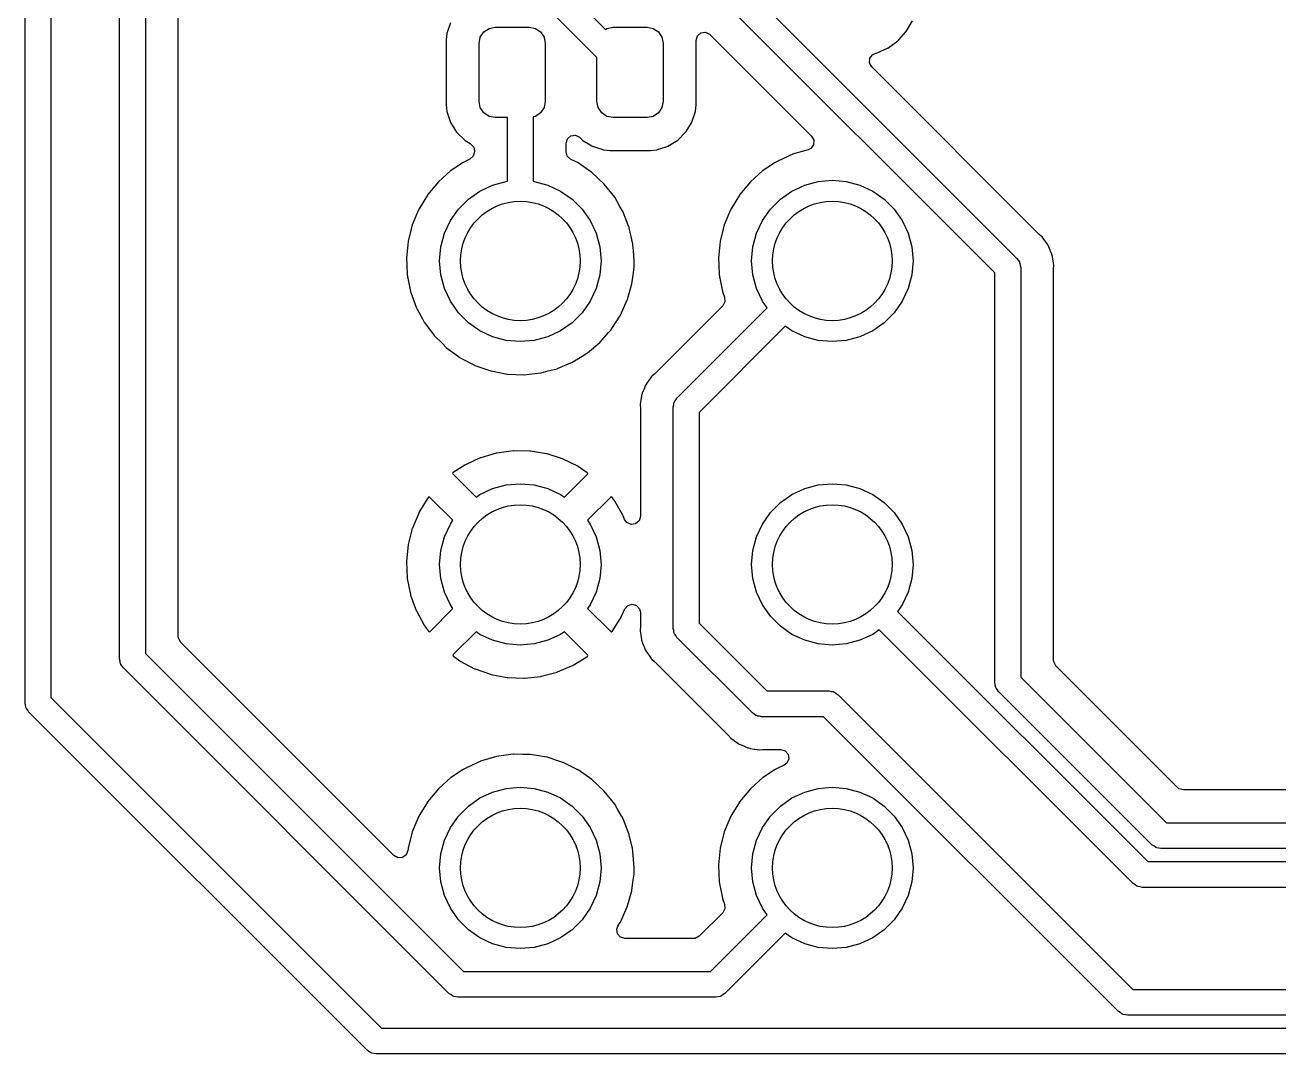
# Model space of a CAD drawing. Extents: x 83 to 135, y -230 to -45.
# Drawn here: x 83.26 to 102.67, y -229.83 to -213.9 of the extents above; entities that cross this region are included whole.
import ezdxf

# ---------------------------------------------------------------- set-up
doc = ezdxf.new("R2010")
doc.units = 0
doc.layers.add('BLACK', color=7, linetype='CONTINUOUS')

msp = doc.modelspace()

# ---------------------------------------------------------------- linework, layer by layer
at = {"layer": 'BLACK', "linetype": 'CONTINUOUS'}
for p, q in [((84.7275, -223.713), (84.7275, -187.88)), ((85.1275, -187.964), (85.1275, -223.63)), ((85.636, -223.367), (85.636, -189.464)), ((83.2644, -224.396), (83.2644, -191.439)), ((83.6644, -191.441), (83.6644, -224.313)), ((88.4142, -207.308), (98.6175, -217.511)), ((98.2758, -217.735), (88.0725, -207.532)), ((87.6522, -209.369), (92.2479, -213.965)), ((92.1175, -214.4), (87.3105, -209.593)), ((89.8481, -213.864), (89.8095, -213.981)), ((96.9034, -213.999), (96.9989, -213.833)), ((89.7947, -214.025), (89.784, -214.13)), ((89.8095, -213.981), (89.7947, -214.025)), ((90.3115, -214.084), (90.3657, -214.003)), ((90.3657, -214.003), (90.4468, -213.949)), ((90.4468, -213.949), (90.5425, -213.93)), ((90.5425, -213.93), (91.0675, -213.93)), ((91.0675, -213.93), (91.1632, -213.949)), ((91.1632, -213.949), (91.2443, -214.003)), ((91.2443, -214.003), (91.2985, -214.084)), ((92.2479, -213.965), (92.2718, -213.949)), ((92.2718, -213.949), (92.3675, -213.93)), ((92.3675, -213.93), (92.8925, -213.93)), ((92.8925, -213.93), (92.9882, -213.949)), ((92.9882, -213.949), (93.0693, -214.003)), ((93.0693, -214.003), (93.1235, -214.084)), ((93.651, -214.134), (93.671, -214.066)), ((93.671, -214.066), (93.7247, -214.019)), ((93.7247, -214.019), (93.7949, -214.009)), ((93.7949, -214.009), (93.8595, -214.039)), ((93.8595, -214.039), (93.8661, -214.045)), ((93.8661, -214.045), (95.4387, -215.618)), ((96.7884, -214.126), (96.899, -214.003)), ((96.899, -214.003), (96.9034, -213.999)), ((96.899, -214.003), (96.899, -214.003)), ((89.784, -214.13), (89.784, -215.13)), ((90.2925, -214.18), (90.3115, -214.084)), ((90.2925, -215.08), (90.2925, -214.18)), ((91.2985, -214.084), (91.3175, -214.18)), ((91.3175, -214.18), (91.3175, -215.08)), ((93.1235, -214.084), (93.1425, -214.18)), ((93.1425, -214.18), (93.1425, -215.08)), ((93.651, -215.13), (93.651, -214.134)), ((96.4527, -214.328), (96.6151, -214.255)), ((96.6151, -214.255), (96.6212, -214.253)), ((96.6151, -214.255), (96.6151, -214.255)), ((96.6212, -214.253), (96.7757, -214.14)), ((96.7757, -214.14), (96.7884, -214.126)), ((92.1175, -215.08), (92.1175, -214.4)), ((96.3367, -214.483), (96.3417, -214.412)), ((96.3417, -214.412), (96.3843, -214.356)), ((96.3843, -214.356), (96.4336, -214.333)), ((96.4336, -214.333), (96.4467, -214.33)), ((96.4467, -214.33), (96.4527, -214.328)), ((96.3707, -214.546), (96.3367, -214.483)), ((98.9594, -217.134), (96.3707, -214.546)), ((89.784, -215.13), (89.795, -215.236)), ((89.795, -215.236), (89.8509, -215.404)), ((90.3115, -215.176), (90.2925, -215.08)), ((90.3657, -215.257), (90.3115, -215.176)), ((91.2985, -215.176), (91.2443, -215.257)), ((91.3175, -215.08), (91.2985, -215.176)), ((92.1365, -215.176), (92.1175, -215.08)), ((92.1907, -215.257), (92.1365, -215.176)), ((93.1235, -215.176), (93.0693, -215.257)), ((93.1425, -215.08), (93.1235, -215.176)), ((93.5846, -215.403), (93.6403, -215.235)), ((93.6403, -215.235), (93.651, -215.13)), ((89.8509, -215.404), (89.944, -215.554)), ((90.4468, -215.311), (90.3657, -215.257)), ((90.5425, -215.33), (90.4468, -215.311)), ((90.73, -215.33), (90.5425, -215.33)), ((90.73, -216.317), (90.73, -215.33)), ((91.1632, -215.311), (91.13, -215.318)), ((91.13, -215.318), (91.13, -216.317)), ((91.2443, -215.257), (91.1632, -215.311)), ((92.2718, -215.311), (92.1907, -215.257)), ((92.3675, -215.33), (92.2718, -215.311)), ((92.8925, -215.33), (92.3675, -215.33)), ((92.9882, -215.311), (92.8925, -215.33)), ((93.0693, -215.257), (92.9882, -215.311)), ((93.4956, -215.547), (93.5808, -215.409)), ((93.5808, -215.409), (93.5846, -215.403)), ((93.5808, -215.409), (93.5808, -215.409)), ((89.944, -215.554), (90.0692, -215.679)), ((91.6585, -215.66), (91.7122, -215.613)), ((91.7122, -215.613), (91.7824, -215.603)), ((91.7824, -215.603), (91.847, -215.633)), ((91.847, -215.633), (91.8535, -215.639)), ((93.3668, -215.678), (93.4918, -215.553)), ((93.4918, -215.553), (93.4956, -215.547)), ((95.4387, -215.618), (95.4728, -215.68)), ((90.0692, -215.679), (90.0754, -215.683)), ((90.0754, -215.683), (90.0754, -215.683)), ((90.0754, -215.683), (90.1026, -215.7)), ((90.1026, -215.7), (90.1551, -215.732)), ((90.1551, -215.732), (90.1616, -215.736)), ((90.1616, -215.736), (90.2091, -215.789)), ((90.2091, -215.789), (90.2215, -215.844)), ((91.6385, -215.728), (91.6585, -215.66)), ((91.6385, -215.86), (91.6385, -215.728)), ((91.8535, -215.639), (91.8942, -215.679)), ((91.8942, -215.679), (91.9004, -215.683)), ((91.9004, -215.683), (91.9004, -215.683)), ((91.9004, -215.683), (92.0376, -215.768)), ((92.0376, -215.768), (92.0448, -215.772)), ((92.0448, -215.772), (92.092, -215.788)), ((92.092, -215.788), (92.2061, -215.826)), ((92.2061, -215.826), (92.2061, -215.826)), ((92.2061, -215.826), (92.2126, -215.828)), ((92.2126, -215.828), (92.2195, -215.828)), ((92.2195, -215.828), (92.2195, -215.828)), ((92.2195, -215.828), (92.2625, -215.833)), ((92.9461, -215.838), (93.0418, -215.828)), ((93.0418, -215.828), (93.0418, -215.828)), ((93.0418, -215.828), (93.0487, -215.828)), ((93.0487, -215.828), (93.0552, -215.825)), ((93.0552, -215.825), (93.1873, -215.781)), ((93.0552, -215.825), (93.0552, -215.825)), ((93.1873, -215.781), (93.2164, -215.772)), ((93.2164, -215.772), (93.3668, -215.678)), ((95.3849, -215.828), (95.1424, -215.898)), ((95.4252, -215.807), (95.3849, -215.828)), ((95.4677, -215.751), (95.4252, -215.807)), ((95.4728, -215.68), (95.4677, -215.751)), ((90.0751, -216.008), (90.0361, -216.033)), ((90.1483, -215.974), (90.0751, -216.008)), ((90.2015, -215.928), (90.1483, -215.974)), ((90.2215, -215.86), (90.2015, -215.928)), ((90.2215, -215.844), (90.2215, -215.86)), ((91.6565, -215.925), (91.6385, -215.86)), ((91.7088, -215.973), (91.6565, -215.925)), ((91.825, -216.031), (91.7088, -215.973)), ((92.2625, -215.833), (92.3171, -215.838)), ((92.3171, -215.838), (92.9429, -215.838)), ((92.9429, -215.838), (92.9461, -215.838)), ((92.9461, -215.838), (92.9461, -215.838)), ((94.9051, -216.008), (94.8661, -216.033)), ((95.1017, -215.917), (94.9051, -216.008)), ((95.1382, -215.9), (95.1017, -215.917)), ((95.1424, -215.898), (95.1382, -215.9)), ((95.1382, -215.9), (95.1382, -215.9)), ((89.8565, -216.151), (89.6615, -216.325)), ((89.8604, -216.148), (89.8565, -216.151)), ((90.0361, -216.033), (89.8604, -216.148)), ((89.8604, -216.148), (89.8604, -216.148)), ((92.0398, -216.18), (91.825, -216.031)), ((92.2301, -216.359), (92.0398, -216.18)), ((94.6865, -216.151), (94.4915, -216.325)), ((94.6904, -216.148), (94.6865, -216.151)), ((94.8661, -216.033), (94.6904, -216.148)), ((94.6904, -216.148), (94.6904, -216.148)), ((89.6615, -216.325), (89.4944, -216.526)), ((90.305, -216.467), (90.5025, -216.375)), ((90.5025, -216.375), (90.7129, -216.319)), ((90.7129, -216.319), (90.73, -216.317)), ((91.13, -216.317), (91.1471, -216.319)), ((91.1471, -216.319), (91.3575, -216.375)), ((91.3575, -216.375), (91.555, -216.467)), ((92.392, -216.564), (92.2301, -216.359)), ((94.4915, -216.325), (94.3244, -216.526)), ((95.135, -216.467), (95.3325, -216.375)), ((95.3325, -216.375), (95.5429, -216.319)), ((95.5429, -216.319), (95.76, -216.3)), ((95.76, -216.3), (95.9771, -216.319)), ((95.9771, -216.319), (96.1875, -216.375)), ((96.1875, -216.375), (96.385, -216.467)), ((89.4919, -216.53), (89.3634, -216.742)), ((89.4944, -216.526), (89.4919, -216.53)), ((89.9724, -216.747), (90.1265, -216.592)), ((90.1265, -216.592), (90.305, -216.467)), ((91.555, -216.467), (91.7335, -216.592)), ((91.7335, -216.592), (91.8876, -216.747)), ((92.4736, -216.707), (92.392, -216.564)), ((94.3219, -216.53), (94.1934, -216.742)), ((94.3244, -216.526), (94.3219, -216.53)), ((94.8024, -216.747), (94.9565, -216.592)), ((94.9565, -216.592), (95.135, -216.467)), ((96.385, -216.467), (96.5635, -216.592)), ((96.5635, -216.592), (96.7176, -216.747)), ((89.3588, -216.749), (89.2577, -216.99)), ((89.3634, -216.742), (89.3588, -216.749)), ((89.8475, -216.925), (89.9724, -216.747)), ((91.8876, -216.747), (92.0125, -216.925)), ((92.5091, -216.769), (92.4736, -216.707)), ((92.5216, -216.791), (92.5091, -216.769)), ((92.5233, -216.795), (92.5216, -216.791)), ((92.601, -216.995), (92.5233, -216.795)), ((92.5233, -216.795), (92.5233, -216.795)), ((94.1888, -216.749), (94.0877, -216.99)), ((94.1934, -216.742), (94.1888, -216.749)), ((94.6775, -216.925), (94.8024, -216.747)), ((96.7176, -216.747), (96.8425, -216.925)), ((89.2577, -216.99), (89.1934, -217.244)), ((89.7554, -217.122), (89.8475, -216.925)), ((92.0125, -216.925), (92.1046, -217.122)), ((94.0877, -216.99), (94.0234, -217.244)), ((94.5854, -217.122), (94.6775, -216.925)), ((96.8425, -216.925), (96.9346, -217.122)), ((89.699, -217.333), (89.7554, -217.122)), ((92.1046, -217.122), (92.161, -217.333)), ((92.6164, -217.034), (92.601, -216.995)), ((92.6174, -217.039), (92.6164, -217.034)), ((92.6727, -217.283), (92.6174, -217.039)), ((94.529, -217.333), (94.5854, -217.122)), ((96.9346, -217.122), (96.991, -217.333)), ((98.9646, -217.139), (98.9594, -217.134)), ((99.0112, -217.181), (98.9646, -217.139)), ((99.0155, -217.187), (99.0112, -217.181)), ((99.0473, -217.233), (99.0155, -217.187)), ((99.0155, -217.187), (99.0155, -217.187)), ((89.1822, -217.354), (89.1672, -217.504)), ((89.1929, -217.248), (89.1822, -217.354)), ((89.1934, -217.244), (89.1929, -217.248)), ((89.1929, -217.248), (89.1929, -217.248)), ((89.68, -217.55), (89.699, -217.333)), ((92.161, -217.333), (92.18, -217.55)), ((92.6741, -217.289), (92.6727, -217.283)), ((92.6744, -217.294), (92.6741, -217.289)), ((92.6814, -217.388), (92.6744, -217.294)), ((92.6744, -217.294), (92.6744, -217.294)), ((94.0122, -217.354), (93.9972, -217.504)), ((94.0229, -217.248), (94.0122, -217.354)), ((94.0234, -217.244), (94.0229, -217.248)), ((94.0229, -217.248), (94.0229, -217.248)), ((94.51, -217.55), (94.529, -217.333)), ((96.991, -217.333), (97.01, -217.55)), ((99.0512, -217.239), (99.0473, -217.233)), ((99.0588, -217.248), (99.0512, -217.239)), ((99.0855, -217.283), (99.0588, -217.248)), ((99.0901, -217.289), (99.0855, -217.283)), ((99.0855, -217.283), (99.0855, -217.283)), ((99.0932, -217.296), (99.0901, -217.289)), ((99.0945, -217.299), (99.0932, -217.296)), ((99.1027, -217.313), (99.0945, -217.299)), ((99.104, -217.316), (99.1027, -217.313)), ((99.1083, -217.322), (99.104, -217.316)), ((99.111, -217.329), (99.1083, -217.322)), ((99.1309, -217.382), (99.111, -217.329)), ((99.111, -217.329), (99.111, -217.329)), ((89.1672, -217.504), (89.1674, -217.509)), ((89.1674, -217.509), (89.1674, -217.509)), ((89.1674, -217.509), (89.1722, -217.608)), ((89.699, -217.767), (89.68, -217.55)), ((92.18, -217.55), (92.161, -217.767)), ((92.6934, -217.55), (92.6814, -217.388)), ((92.691, -217.642), (92.6934, -217.55)), ((93.9972, -217.504), (93.9974, -217.509)), ((93.9974, -217.509), (93.9974, -217.509)), ((93.9974, -217.509), (94.0022, -217.608)), ((94.529, -217.767), (94.51, -217.55)), ((97.01, -217.55), (96.991, -217.767)), ((98.6175, -217.511), (98.6352, -217.54)), ((98.6352, -217.54), (98.656, -217.566)), ((98.656, -217.566), (98.6586, -217.577)), ((99.1334, -217.388), (99.1309, -217.382)), ((99.1465, -217.418), (99.1334, -217.388)), ((99.159, -217.446), (99.1465, -217.418)), ((99.1603, -217.454), (99.159, -217.446)), ((99.1611, -217.456), (99.1603, -217.454)), ((99.1656, -217.473), (99.1611, -217.456)), ((99.1662, -217.475), (99.1656, -217.473)), ((99.1689, -217.482), (99.1662, -217.475)), ((99.1698, -217.49), (99.1689, -217.482)), ((99.1766, -217.546), (99.1698, -217.49)), ((99.1775, -217.552), (99.1766, -217.546)), ((99.1885, -217.615), (99.1775, -217.552)), ((89.1722, -217.608), (89.1797, -217.765)), ((89.1797, -217.765), (89.2307, -218.021)), ((89.7554, -217.978), (89.699, -217.767)), ((92.161, -217.767), (92.1046, -217.978)), ((92.658, -217.902), (92.675, -217.768)), ((92.675, -217.768), (92.6906, -217.645)), ((92.6906, -217.645), (92.691, -217.642)), ((92.6906, -217.645), (92.6906, -217.645)), ((94.0022, -217.608), (94.0097, -217.765)), ((94.0097, -217.765), (94.0607, -218.021)), ((94.5854, -217.978), (94.529, -217.767)), ((96.991, -217.767), (96.9346, -217.978)), ((98.2758, -224.079), (98.2758, -217.735)), ((98.6586, -217.577), (98.6647, -217.587)), ((98.6647, -217.587), (98.6684, -217.62)), ((98.6684, -217.62), (98.6758, -217.653)), ((98.6758, -217.653), (98.6758, -223.996)), ((99.1843, -217.682), (99.1846, -217.673)), ((99.1843, -223.733), (99.1843, -217.682)), ((99.1846, -217.673), (99.188, -217.623)), ((99.188, -217.623), (99.1885, -217.615)), ((99.188, -217.623), (99.188, -217.623)), ((92.5891, -218.146), (92.6568, -217.906)), ((92.6568, -217.906), (92.658, -217.902)), ((92.6568, -217.906), (92.6568, -217.906)), ((89.2307, -218.021), (89.319, -218.267)), ((89.8475, -218.175), (89.7554, -217.978)), ((92.1046, -217.978), (92.0125, -218.175)), ((92.4797, -218.391), (92.5871, -218.153)), ((92.5871, -218.153), (92.5891, -218.146)), ((94.0607, -218.021), (94.0934, -218.112)), ((94.0934, -218.112), (94.0976, -218.183)), ((94.6775, -218.175), (94.5854, -217.978)), ((96.9346, -217.978), (96.8425, -218.175)), ((89.319, -218.267), (89.3346, -218.296)), ((89.3346, -218.296), (89.4148, -218.446)), ((89.9724, -218.353), (89.8475, -218.175)), ((92.0125, -218.175), (91.8876, -218.353)), ((94.0639, -218.244), (93.0169, -219.291)), ((93.356, -219.671), (94.7494, -218.278)), ((94.0976, -218.183), (94.0639, -218.244)), ((94.7494, -218.278), (94.6775, -218.175)), ((96.8425, -218.175), (96.7176, -218.353)), ((89.4148, -218.446), (89.4427, -218.497)), ((89.4427, -218.497), (89.4455, -218.501)), ((89.4455, -218.501), (89.4455, -218.501)), ((89.4455, -218.501), (89.5963, -218.703)), ((90.1265, -218.508), (89.9724, -218.353)), ((90.305, -218.633), (90.1265, -218.508)), ((91.7335, -218.508), (91.555, -218.633)), ((91.8876, -218.353), (91.7335, -218.508)), ((92.3383, -218.611), (92.4797, -218.391)), ((96.5635, -218.508), (96.385, -218.633)), ((96.7176, -218.353), (96.5635, -218.508)), ((89.5963, -218.703), (89.5963, -218.703)), ((89.5963, -218.703), (89.5991, -218.707)), ((89.5991, -218.707), (89.6024, -218.71)), ((89.6024, -218.71), (89.6024, -218.71)), ((89.6024, -218.71), (89.7243, -218.831)), ((90.5025, -218.725), (90.305, -218.633)), ((90.7129, -218.781), (90.5025, -218.725)), ((91.3575, -218.725), (91.1471, -218.781)), ((91.555, -218.633), (91.3575, -218.725)), ((92.166, -218.808), (92.2973, -218.658)), ((92.2973, -218.658), (92.3353, -218.615)), ((92.3353, -218.615), (92.3383, -218.611)), ((92.3353, -218.615), (92.3353, -218.615)), ((95.0323, -218.561), (93.6974, -219.895)), ((95.135, -218.633), (95.0323, -218.561)), ((95.3325, -218.725), (95.135, -218.633)), ((95.5429, -218.781), (95.3325, -218.725)), ((96.1875, -218.725), (95.9771, -218.781)), ((96.385, -218.633), (96.1875, -218.725)), ((89.7243, -218.831), (89.7847, -218.891)), ((89.7847, -218.891), (89.7885, -218.894)), ((89.7885, -218.894), (89.7885, -218.894)), ((89.7885, -218.894), (89.9734, -219.029)), ((90.93, -218.8), (90.7129, -218.781)), ((91.1471, -218.781), (90.93, -218.8)), ((91.9701, -218.974), (92.1624, -218.811)), ((92.1624, -218.811), (92.166, -218.808)), ((92.1624, -218.811), (92.1624, -218.811)), ((95.76, -218.8), (95.5429, -218.781)), ((95.9771, -218.781), (95.76, -218.8)), ((89.9734, -219.029), (89.9955, -219.045)), ((89.9955, -219.045), (89.9997, -219.048)), ((89.9997, -219.048), (89.9997, -219.048)), ((89.9997, -219.048), (90.2227, -219.165)), ((91.5169, -219.212), (91.74, -219.116)), ((91.74, -219.116), (91.7443, -219.114)), ((91.7443, -219.114), (91.8857, -219.027)), ((91.8857, -219.027), (91.9625, -218.979)), ((91.9625, -218.979), (91.9665, -218.977)), ((91.9625, -218.979), (91.9625, -218.979)), ((91.9665, -218.977), (91.9701, -218.974)), ((91.9701, -218.974), (91.9701, -218.974)), ((90.2227, -219.165), (90.2227, -219.165)), ((90.2227, -219.165), (90.2268, -219.167)), ((90.2268, -219.167), (90.4736, -219.253)), ((90.4736, -219.253), (90.4782, -219.254)), ((90.4782, -219.254), (90.7258, -219.301)), ((90.7258, -219.301), (90.7258, -219.301)), ((90.7258, -219.301), (90.7304, -219.302)), ((90.7304, -219.302), (90.861, -219.307)), ((90.861, -219.307), (90.9869, -219.312)), ((90.9869, -219.312), (90.9869, -219.312)), ((90.9869, -219.312), (90.9915, -219.312)), ((90.9915, -219.312), (91.071, -219.304)), ((91.071, -219.304), (91.2467, -219.284)), ((91.2467, -219.284), (91.2467, -219.284)), ((91.2467, -219.284), (91.2514, -219.284)), ((91.2514, -219.284), (91.3641, -219.254)), ((91.3641, -219.254), (91.4996, -219.219)), ((91.4996, -219.219), (91.5041, -219.217)), ((91.4996, -219.219), (91.4996, -219.219)), ((91.5041, -219.217), (91.5169, -219.212)), ((93.0106, -219.297), (92.9727, -219.33)), ((93.0169, -219.291), (93.0106, -219.297)), ((92.8656, -219.482), (92.8452, -219.535)), ((92.8657, -219.482), (92.8656, -219.482)), ((92.8684, -219.475), (92.8657, -219.482)), ((92.8728, -219.469), (92.8684, -219.475)), ((92.874, -219.467), (92.8728, -219.469)), ((92.8824, -219.452), (92.874, -219.467)), ((92.8838, -219.45), (92.8824, -219.452)), ((92.8869, -219.443), (92.8838, -219.45)), ((92.9263, -219.393), (92.8869, -219.443)), ((92.9303, -219.387), (92.9263, -219.393)), ((92.9626, -219.341), (92.9303, -219.387)), ((92.967, -219.335), (92.9626, -219.341)), ((92.9727, -219.33), (92.967, -219.335)), ((92.9727, -219.33), (92.9727, -219.33)), ((92.7967, -219.705), (92.7851, -219.768)), ((92.7978, -219.698), (92.7967, -219.705)), ((92.8051, -219.643), (92.7978, -219.698)), ((92.8061, -219.635), (92.8051, -219.643)), ((92.8051, -219.643), (92.8051, -219.643)), ((92.8089, -219.628), (92.8061, -219.635)), ((92.8095, -219.625), (92.8089, -219.628)), ((92.8142, -219.609), (92.8095, -219.625)), ((92.815, -219.607), (92.8142, -219.609)), ((92.8164, -219.599), (92.815, -219.607)), ((92.8426, -219.541), (92.8164, -219.599)), ((92.8452, -219.535), (92.8426, -219.541)), ((93.3173, -219.726), (93.3382, -219.699)), ((93.3382, -219.699), (93.356, -219.671)), ((92.7851, -219.768), (92.7855, -219.775)), ((92.7855, -219.775), (92.7855, -219.775)), ((92.7855, -219.775), (92.7887, -219.83)), ((92.7887, -219.83), (92.7889, -219.837)), ((92.7889, -219.837), (92.7889, -221.508)), ((93.2974, -219.812), (93.3049, -219.78)), ((93.2974, -223.241), (93.2974, -219.812)), ((93.3049, -219.78), (93.3086, -219.746)), ((93.3086, -219.746), (93.3148, -219.737)), ((93.3148, -219.737), (93.3173, -219.726)), ((93.6974, -219.895), (93.6974, -223.158)), ((90.3084, -220.601), (90.0796, -220.706)), ((90.3171, -220.597), (90.3084, -220.601)), ((90.559, -220.527), (90.3171, -220.597)), ((90.5681, -220.525), (90.559, -220.527)), ((90.8177, -220.491), (90.5681, -220.525)), ((90.8271, -220.49), (90.8177, -220.491)), ((91.079, -220.494), (90.8271, -220.49)), ((91.0883, -220.495), (91.079, -220.494)), ((91.3369, -220.535), (91.0883, -220.495)), ((91.346, -220.537), (91.3369, -220.535)), ((91.586, -220.614), (91.346, -220.537)), ((91.5946, -220.618), (91.586, -220.614)), ((91.8206, -220.729), (91.5946, -220.618)), ((89.8924, -220.828), (89.8832, -220.839)), ((89.8832, -220.839), (89.8878, -220.849)), ((89.8878, -220.849), (90.2472, -221.208)), ((90.0714, -220.711), (89.8924, -220.828)), ((90.0796, -220.706), (90.0714, -220.711)), ((91.6128, -221.208), (91.9684, -220.852)), ((91.8286, -220.734), (91.8206, -220.729)), ((91.9654, -220.829), (91.8286, -220.734)), ((91.9748, -220.841), (91.9654, -220.829)), ((91.9684, -220.852), (91.9748, -220.841)), ((90.5025, -221.075), (90.7129, -221.019)), ((90.7129, -221.019), (90.93, -221)), ((90.93, -221), (91.1471, -221.019)), ((91.1471, -221.019), (91.3575, -221.075)), ((95.3325, -221.075), (95.5429, -221.019)), ((95.5429, -221.019), (95.76, -221)), ((95.76, -221), (95.9771, -221.019)), ((95.9771, -221.019), (96.1875, -221.075)), ((89.4923, -221.23), (89.3616, -221.446)), ((89.4978, -221.223), (89.4923, -221.23)), ((89.508, -221.21), (89.4978, -221.223)), ((89.518, -221.203), (89.508, -221.21)), ((89.5313, -221.211), (89.518, -221.203)), ((89.888, -221.567), (89.5313, -221.211)), ((90.2472, -221.208), (90.305, -221.167)), ((90.305, -221.167), (90.5025, -221.075)), ((91.3575, -221.075), (91.555, -221.167)), ((91.555, -221.167), (91.6128, -221.208)), ((92.3279, -221.211), (91.972, -221.567)), ((92.3395, -221.205), (92.3279, -221.211)), ((92.3514, -221.213), (92.3395, -221.205)), ((92.3886, -221.261), (92.3514, -221.213)), ((92.3939, -221.268), (92.3886, -221.261)), ((94.9565, -221.292), (95.135, -221.167)), ((95.135, -221.167), (95.3325, -221.075)), ((96.1875, -221.075), (96.385, -221.167)), ((96.385, -221.167), (96.5635, -221.292)), ((89.3574, -221.454), (89.26, -221.686)), ((89.3616, -221.446), (89.3574, -221.454)), ((92.5189, -221.487), (92.3939, -221.268)), ((94.6775, -221.625), (94.8024, -221.447)), ((94.8024, -221.447), (94.9565, -221.292)), ((96.5635, -221.292), (96.7176, -221.447)), ((96.7176, -221.447), (96.8425, -221.625)), ((89.7554, -221.822), (89.8475, -221.625)), ((89.8475, -221.625), (89.888, -221.567)), ((91.972, -221.567), (92.0125, -221.625)), ((92.0125, -221.625), (92.1046, -221.822)), ((92.5229, -221.495), (92.5189, -221.487)), ((92.5455, -221.553), (92.5229, -221.495)), ((92.5804, -221.603), (92.5455, -221.553)), ((92.645, -221.633), (92.5804, -221.603)), ((92.7152, -221.622), (92.645, -221.633)), ((92.7689, -221.576), (92.7152, -221.622)), ((92.7889, -221.508), (92.7689, -221.576)), ((94.5854, -221.822), (94.6775, -221.625)), ((96.8425, -221.625), (96.9346, -221.822)), ((89.257, -221.695), (89.195, -221.939)), ((89.26, -221.686), (89.257, -221.695)), ((89.699, -222.033), (89.7554, -221.822)), ((92.1046, -221.822), (92.161, -222.033)), ((94.529, -222.033), (94.5854, -221.822)), ((96.9346, -221.822), (96.991, -222.033)), ((89.1934, -221.949), (89.1681, -222.199)), ((89.195, -221.939), (89.1934, -221.949)), ((89.68, -222.25), (89.699, -222.033)), ((92.161, -222.033), (92.18, -222.25)), ((94.51, -222.25), (94.529, -222.033)), ((96.991, -222.033), (97.01, -222.25)), ((89.1681, -222.199), (89.1679, -222.209)), ((89.1679, -222.209), (89.18, -222.46)), ((89.699, -222.467), (89.68, -222.25)), ((92.18, -222.25), (92.161, -222.467)), ((94.529, -222.467), (94.51, -222.25)), ((97.01, -222.25), (96.991, -222.467)), ((89.18, -222.46), (89.1811, -222.469)), ((89.1811, -222.469), (89.2303, -222.717)), ((89.7554, -222.678), (89.699, -222.467)), ((92.161, -222.467), (92.1046, -222.678)), ((94.5854, -222.678), (94.529, -222.467)), ((96.991, -222.467), (96.9346, -222.678)), ((89.2303, -222.717), (89.2328, -222.726)), ((89.2328, -222.726), (89.3179, -222.963)), ((89.8475, -222.875), (89.7554, -222.678)), ((92.1046, -222.678), (92.0125, -222.875)), ((94.6775, -222.875), (94.5854, -222.678)), ((96.9346, -222.678), (96.8425, -222.875)), ((89.3179, -222.963), (89.3217, -222.971)), ((89.3217, -222.971), (89.4409, -223.193)), ((89.5331, -223.288), (89.888, -222.933)), ((89.888, -222.933), (89.8475, -222.875)), ((92.0125, -222.875), (91.972, -222.933)), ((91.972, -222.933), (92.3299, -223.291)), ((92.4812, -223.087), (92.548, -222.939)), ((92.548, -222.939), (92.5942, -222.885)), ((92.5942, -222.885), (92.6623, -222.864)), ((92.6623, -222.864), (92.7305, -222.884)), ((92.7305, -222.884), (92.7772, -222.937)), ((92.7772, -222.937), (92.7889, -222.99)), ((92.7889, -222.99), (92.7889, -223.212)), ((94.8024, -223.053), (94.6775, -222.875)), ((96.8425, -222.875), (96.7706, -222.978)), ((96.7706, -222.978), (100.643, -226.851)), ((89.4409, -223.193), (89.446, -223.201)), ((89.446, -223.201), (89.5094, -223.286)), ((92.3506, -223.291), (92.4768, -223.095)), ((92.4768, -223.095), (92.4812, -223.087)), ((93.6974, -223.158), (94.7486, -224.209)), ((94.9565, -223.208), (94.8024, -223.053)), ((85.6389, -223.394), (85.636, -223.367)), ((85.6729, -223.457), (85.6389, -223.394)), ((89.5094, -223.286), (89.5207, -223.294)), ((89.5207, -223.294), (89.5331, -223.288)), ((90.2472, -223.292), (89.8923, -223.647)), ((90.305, -223.333), (90.2472, -223.292)), ((90.5025, -223.425), (90.305, -223.333)), ((91.555, -223.333), (91.3575, -223.425)), ((91.6128, -223.292), (91.555, -223.333)), ((91.9715, -223.651), (91.6128, -223.292)), ((92.3299, -223.291), (92.3423, -223.297)), ((92.3423, -223.297), (92.3506, -223.291)), ((92.7861, -223.257), (92.7847, -223.278)), ((92.7847, -223.278), (92.786, -223.285)), ((92.786, -223.285), (92.786, -223.285)), ((92.786, -223.285), (92.7957, -223.341)), ((92.7886, -223.22), (92.7861, -223.257)), ((92.7889, -223.212), (92.7886, -223.22)), ((92.7957, -223.341), (92.7966, -223.347)), ((92.7966, -223.347), (92.8043, -223.411)), ((93.3048, -223.273), (93.2974, -223.241)), ((93.3085, -223.306), (93.3048, -223.273)), ((93.3146, -223.316), (93.3085, -223.306)), ((93.3172, -223.327), (93.3146, -223.316)), ((93.338, -223.353), (93.3172, -223.327)), ((93.3557, -223.382), (93.338, -223.353)), ((94.5244, -224.55), (93.3557, -223.382)), ((95.135, -223.333), (94.9565, -223.208)), ((95.3325, -223.425), (95.135, -223.333)), ((96.385, -223.333), (96.1875, -223.425)), ((96.4877, -223.261), (96.385, -223.333)), ((100.419, -227.192), (96.4877, -223.261)), ((88.975, -226.759), (85.6729, -223.457)), ((90.7129, -223.481), (90.5025, -223.425)), ((90.93, -223.5), (90.7129, -223.481)), ((91.1471, -223.481), (90.93, -223.5)), ((91.3575, -223.425), (91.1471, -223.481)), ((92.8043, -223.411), (92.807, -223.418)), ((92.807, -223.418), (92.8076, -223.421)), ((92.8076, -223.421), (92.8121, -223.437)), ((92.8121, -223.437), (92.8128, -223.439)), ((92.8128, -223.439), (92.8142, -223.447)), ((92.8142, -223.447), (92.8232, -223.468)), ((92.8232, -223.468), (92.8398, -223.505)), ((92.8398, -223.505), (92.8423, -223.511)), ((92.8423, -223.511), (92.8649, -223.571)), ((92.8649, -223.571), (92.8692, -223.578)), ((92.8692, -223.578), (92.8705, -223.58)), ((92.8705, -223.58), (92.8787, -223.595)), ((95.5429, -223.481), (95.3325, -223.425)), ((95.76, -223.5), (95.5429, -223.481)), ((95.9771, -223.481), (95.76, -223.5)), ((96.1875, -223.425), (95.9771, -223.481)), ((84.7349, -223.746), (84.7275, -223.713)), ((84.7386, -223.779), (84.7349, -223.746)), ((84.7447, -223.789), (84.7386, -223.779)), ((85.1275, -223.63), (90.0496, -228.552)), ((89.8923, -223.647), (89.8856, -223.659)), ((89.8856, -223.659), (89.8943, -223.671)), ((89.8943, -223.671), (89.992, -223.742)), ((89.992, -223.742), (89.9999, -223.747)), ((89.9999, -223.747), (90.2229, -223.865)), ((91.748, -223.811), (91.9622, -223.679)), ((91.9622, -223.679), (91.9692, -223.674)), ((91.9692, -223.674), (91.9775, -223.661)), ((91.9775, -223.661), (91.9715, -223.651)), ((92.8787, -223.595), (92.88, -223.597)), ((92.88, -223.597), (92.8831, -223.604)), ((92.8831, -223.604), (92.9129, -223.643)), ((92.9129, -223.643), (92.922, -223.655)), ((92.922, -223.655), (92.9259, -223.66)), ((92.9259, -223.66), (92.9577, -223.706)), ((92.9577, -223.706), (92.9577, -223.706)), ((92.9577, -223.706), (92.962, -223.713)), ((92.962, -223.713), (92.9677, -223.718)), ((92.9677, -223.718), (92.9677, -223.718)), ((92.9677, -223.718), (93.0086, -223.754)), ((93.0086, -223.754), (93.0138, -223.759)), ((93.0138, -223.759), (94.1444, -224.89)), ((99.1872, -223.76), (99.1843, -223.733)), ((99.2212, -223.822), (99.1872, -223.76)), ((84.7473, -223.8), (84.7447, -223.789)), ((84.7681, -223.826), (84.7473, -223.8)), ((84.7858, -223.854), (84.7681, -223.826)), ((89.8254, -228.894), (84.7858, -223.854)), ((90.2229, -223.865), (90.2315, -223.868)), ((90.2315, -223.868), (90.4693, -223.951)), ((90.4693, -223.951), (90.4783, -223.954)), ((90.4783, -223.954), (90.7258, -224.001)), ((91.2558, -223.982), (91.4994, -223.918)), ((91.4994, -223.918), (91.5083, -223.915)), ((91.5083, -223.915), (91.7397, -223.816)), ((91.7397, -223.816), (91.748, -223.811)), ((101.105, -225.706), (99.2212, -223.822)), ((90.7258, -224.001), (90.7351, -224.002)), ((90.7351, -224.002), (90.9869, -224.012)), ((90.9869, -224.012), (90.9962, -224.011)), ((90.9962, -224.011), (91.2466, -223.984)), ((91.2466, -223.984), (91.2558, -223.982)), ((98.2832, -224.111), (98.2758, -224.079)), ((98.2869, -224.145), (98.2832, -224.111)), ((98.293, -224.154), (98.2869, -224.145)), ((98.2956, -224.166), (98.293, -224.154)), ((98.3164, -224.192), (98.2956, -224.166)), ((98.6758, -223.996), (100.931, -226.251)), ((83.6644, -224.313), (88.7823, -229.431)), ((94.7486, -224.209), (95.7075, -224.209)), ((95.7075, -224.209), (95.7401, -224.216)), ((95.7401, -224.216), (95.7733, -224.22)), ((95.7733, -224.22), (95.783, -224.226)), ((95.783, -224.226), (95.7942, -224.229)), ((95.7942, -224.229), (95.8203, -224.25)), ((95.8203, -224.25), (95.8486, -224.268)), ((95.8486, -224.268), (100.413, -228.832)), ((98.3341, -224.22), (98.3164, -224.192)), ((100.707, -226.593), (98.3341, -224.22)), ((83.2718, -224.429), (83.2644, -224.396)), ((83.2755, -224.462), (83.2718, -224.429)), ((83.2816, -224.472), (83.2755, -224.462)), ((83.2842, -224.483), (83.2816, -224.472)), ((83.305, -224.509), (83.2842, -224.483)), ((83.3227, -224.537), (83.305, -224.509)), ((88.558, -229.773), (83.3227, -224.537)), ((94.5527, -224.568), (94.5244, -224.55)), ((94.5788, -224.589), (94.5527, -224.568)), ((94.59, -224.592), (94.5788, -224.589)), ((94.5997, -224.598), (94.59, -224.592)), ((94.6329, -224.602), (94.5997, -224.598)), ((94.6655, -224.609), (94.6329, -224.602)), ((95.6244, -224.609), (94.6655, -224.609)), ((100.189, -229.173), (95.6244, -224.609)), ((94.1444, -224.89), (94.1502, -224.896)), ((94.1502, -224.896), (94.1882, -224.939)), ((94.1882, -224.939), (94.2405, -224.976)), ((94.2405, -224.976), (94.2458, -224.98)), ((94.2458, -224.98), (94.2961, -225.019)), ((94.2961, -225.019), (94.303, -225.023)), ((94.303, -225.023), (94.3053, -225.024)), ((94.3053, -225.024), (94.32, -225.032)), ((94.32, -225.032), (94.3223, -225.034)), ((94.3223, -225.034), (94.3285, -225.038)), ((94.3285, -225.038), (94.3356, -225.041)), ((94.3356, -225.041), (94.3356, -225.041)), ((94.3356, -225.041), (94.3881, -225.061)), ((94.3881, -225.061), (94.3941, -225.064)), ((94.3941, -225.064), (94.4524, -225.09)), ((94.4524, -225.09), (94.4598, -225.091)), ((94.4598, -225.091), (94.4624, -225.092)), ((94.4624, -225.092), (94.4786, -225.097)), ((94.4786, -225.097), (94.4812, -225.098)), ((94.4812, -225.098), (94.4883, -225.1)), ((94.4883, -225.1), (94.4958, -225.101)), ((94.4958, -225.101), (94.5517, -225.109)), ((94.5517, -225.109), (94.5582, -225.11)), ((94.5582, -225.11), (94.5966, -225.117)), ((94.5966, -225.117), (94.621, -225.121)), ((94.621, -225.121), (94.6286, -225.121)), ((94.6286, -225.121), (94.6832, -225.118)), ((94.6286, -225.121), (94.6286, -225.121)), ((94.6832, -225.118), (94.6904, -225.117)), ((94.6904, -225.117), (94.9602, -225.117)), ((94.9602, -225.117), (95.0283, -225.138)), ((95.0283, -225.138), (95.0748, -225.191)), ((90.2717, -225.317), (90.0751, -225.408)), ((90.3082, -225.3), (90.2717, -225.317)), ((90.3124, -225.298), (90.3082, -225.3)), ((90.3082, -225.3), (90.3082, -225.3)), ((90.5634, -225.225), (90.3124, -225.298)), ((90.8223, -225.19), (90.5634, -225.225)), ((90.827, -225.19), (90.8223, -225.19)), ((90.9699, -225.192), (90.827, -225.19)), ((90.827, -225.19), (90.827, -225.19)), ((91.0837, -225.193), (90.9699, -225.192)), ((91.3417, -225.235), (91.0837, -225.193)), ((91.3461, -225.237), (91.3417, -225.235)), ((91.5444, -225.3), (91.3461, -225.237)), ((91.5906, -225.315), (91.5444, -225.3)), ((91.5948, -225.317), (91.5906, -225.315)), ((91.8208, -225.429), (91.5948, -225.317)), ((91.5948, -225.317), (91.5948, -225.317)), ((95.0554, -225.326), (95.013, -225.358)), ((95.0849, -225.261), (95.0554, -225.326)), ((95.0748, -225.191), (95.0849, -225.261)), ((90.0361, -225.433), (89.8604, -225.548)), ((90.0751, -225.408), (90.0361, -225.433)), ((91.825, -225.431), (91.8208, -225.429)), ((92.0398, -225.58), (91.825, -225.431)), ((94.8661, -225.433), (94.6904, -225.548)), ((94.9051, -225.408), (94.8661, -225.433)), ((95.013, -225.358), (94.9051, -225.408)), ((89.6615, -225.725), (89.4944, -225.926)), ((89.8565, -225.551), (89.6615, -225.725)), ((89.8604, -225.548), (89.8565, -225.551)), ((89.8604, -225.548), (89.8604, -225.548)), ((90.5025, -225.775), (90.7129, -225.719)), ((90.7129, -225.719), (90.93, -225.7)), ((90.93, -225.7), (91.1471, -225.719)), ((91.1471, -225.719), (91.3575, -225.775)), ((92.2301, -225.759), (92.0398, -225.58)), ((94.4915, -225.725), (94.3244, -225.926)), ((94.6865, -225.551), (94.4915, -225.725)), ((94.6904, -225.548), (94.6865, -225.551)), ((94.6904, -225.548), (94.6904, -225.548)), ((95.3325, -225.775), (95.5429, -225.719)), ((95.5429, -225.719), (95.76, -225.7)), ((95.76, -225.7), (95.9771, -225.719)), ((95.9771, -225.719), (96.1875, -225.775)), ((101.126, -225.723), (101.105, -225.706)), ((101.194, -225.743), (101.126, -225.723)), ((90.1265, -225.992), (90.305, -225.867)), ((90.305, -225.867), (90.5025, -225.775)), ((91.3575, -225.775), (91.555, -225.867)), ((91.555, -225.867), (91.7335, -225.992)), ((92.392, -225.964), (92.2301, -225.759)), ((94.9565, -225.992), (95.135, -225.867)), ((95.135, -225.867), (95.3325, -225.775)), ((96.1875, -225.775), (96.385, -225.867)), ((96.385, -225.867), (96.5635, -225.992)), ((117.373, -225.743), (101.194, -225.743)), ((89.4919, -225.93), (89.3758, -226.121)), ((89.4944, -225.926), (89.4919, -225.93)), ((89.9724, -226.147), (90.1265, -225.992)), ((91.7335, -225.992), (91.8876, -226.147)), ((92.4419, -226.051), (92.392, -225.964)), ((92.5014, -226.155), (92.4419, -226.051)), ((94.3219, -225.93), (94.2058, -226.121)), ((94.3244, -225.926), (94.3219, -225.93)), ((94.8024, -226.147), (94.9565, -225.992)), ((96.5635, -225.992), (96.7176, -226.147)), ((89.3588, -226.149), (89.2577, -226.39)), ((89.3758, -226.121), (89.3588, -226.149)), ((89.8475, -226.325), (89.9724, -226.147)), ((91.8876, -226.147), (92.0125, -226.325)), ((92.5216, -226.191), (92.5014, -226.155)), ((92.6164, -226.434), (92.5216, -226.191)), ((94.1888, -226.149), (94.0877, -226.39)), ((94.2058, -226.121), (94.1888, -226.149)), ((94.6775, -226.325), (94.8024, -226.147)), ((96.7176, -226.147), (96.8425, -226.325)), ((100.931, -226.251), (117.636, -226.251)), ((89.2577, -226.39), (89.1934, -226.644)), ((89.7554, -226.522), (89.8475, -226.325)), ((92.0125, -226.325), (92.1046, -226.522)), ((92.6174, -226.439), (92.6164, -226.434)), ((92.6648, -226.648), (92.6174, -226.439)), ((94.0877, -226.39), (94.0234, -226.644)), ((94.5854, -226.522), (94.6775, -226.325)), ((96.8425, -226.325), (96.9346, -226.522)), ((89.1895, -226.682), (89.1628, -226.748)), ((89.1929, -226.648), (89.1895, -226.682)), ((89.1934, -226.644), (89.1929, -226.648)), ((89.1929, -226.648), (89.1929, -226.648)), ((89.699, -226.733), (89.7554, -226.522)), ((92.1046, -226.522), (92.161, -226.733)), ((92.6741, -226.689), (92.6648, -226.648)), ((92.6934, -226.95), (92.6741, -226.689)), ((94.0234, -226.644), (93.9972, -226.904)), ((94.529, -226.733), (94.5854, -226.522)), ((96.9346, -226.522), (96.991, -226.733)), ((100.735, -226.61), (100.707, -226.593)), ((100.761, -226.631), (100.735, -226.61)), ((100.772, -226.634), (100.761, -226.631)), ((100.782, -226.64), (100.772, -226.634)), ((100.815, -226.644), (100.782, -226.64)), ((100.848, -226.651), (100.815, -226.644)), ((117.719, -226.651), (100.848, -226.651)), ((89.0338, -226.792), (88.975, -226.759)), ((89.1047, -226.789), (89.0338, -226.792)), ((89.1628, -226.748), (89.1047, -226.789)), ((89.68, -226.95), (89.699, -226.733)), ((92.161, -226.733), (92.18, -226.95)), ((94.51, -226.95), (94.529, -226.733)), ((96.991, -226.733), (97.01, -226.95)), ((100.643, -226.851), (117.884, -226.851)), ((89.699, -227.167), (89.68, -226.95)), ((92.18, -226.95), (92.161, -227.167)), ((92.6748, -227.169), (92.6906, -227.045)), ((92.6906, -227.045), (92.691, -227.042)), ((92.6906, -227.045), (92.6906, -227.045)), ((92.691, -227.042), (92.6934, -226.95)), ((93.9972, -226.904), (93.9974, -226.909)), ((93.9974, -226.909), (93.9974, -226.909)), ((93.9974, -226.909), (94.0034, -227.034)), ((94.0034, -227.034), (94.0097, -227.165)), ((94.529, -227.167), (94.51, -226.95)), ((97.01, -226.95), (96.991, -227.167)), ((89.7554, -227.378), (89.699, -227.167)), ((92.161, -227.167), (92.1046, -227.378)), ((92.658, -227.302), (92.6748, -227.169)), ((94.0097, -227.165), (94.0607, -227.421)), ((94.5854, -227.378), (94.529, -227.167)), ((96.991, -227.167), (96.9346, -227.378)), ((100.447, -227.21), (100.419, -227.192)), ((100.474, -227.231), (100.447, -227.21)), ((100.485, -227.233), (100.474, -227.231)), ((100.494, -227.239), (100.485, -227.233)), ((100.528, -227.243), (100.494, -227.239)), ((100.56, -227.251), (100.528, -227.243)), ((117.967, -227.251), (100.56, -227.251)), ((89.8475, -227.575), (89.7554, -227.378)), ((92.1046, -227.378), (92.0125, -227.575)), ((92.606, -227.486), (92.6568, -227.306)), ((92.6568, -227.306), (92.658, -227.302)), ((92.6568, -227.306), (92.6568, -227.306)), ((94.0607, -227.421), (94.0623, -227.426)), ((94.0623, -227.426), (94.0623, -227.426)), ((94.0623, -227.426), (94.0934, -227.512)), ((94.6775, -227.575), (94.5854, -227.378)), ((96.9346, -227.378), (96.8425, -227.575)), ((89.9724, -227.753), (89.8475, -227.575)), ((92.0125, -227.575), (91.8876, -227.753)), ((92.4797, -227.791), (92.5871, -227.553)), ((92.5871, -227.553), (92.606, -227.486)), ((94.0639, -227.644), (93.701, -228.007)), ((94.0976, -227.583), (94.0639, -227.644)), ((94.0934, -227.512), (94.0976, -227.583)), ((94.7494, -227.678), (94.6775, -227.575)), ((96.8425, -227.575), (96.7176, -227.753)), ((90.1265, -227.908), (89.9724, -227.753)), ((91.8876, -227.753), (91.7335, -227.908)), ((92.4235, -227.9), (92.4422, -227.85)), ((92.4422, -227.85), (92.4772, -227.795)), ((92.4772, -227.795), (92.4797, -227.791)), ((93.8748, -228.552), (94.7494, -227.678)), ((96.7176, -227.753), (96.5635, -227.908)), ((90.305, -228.033), (90.1265, -227.908)), ((90.5025, -228.125), (90.305, -228.033)), ((91.555, -228.033), (91.3575, -228.125)), ((91.7335, -227.908), (91.555, -228.033)), ((92.4336, -227.97), (92.4235, -227.9)), ((92.4801, -228.024), (92.4336, -227.97)), ((92.5482, -228.044), (92.4801, -228.024)), ((93.6119, -228.044), (92.5482, -228.044)), ((93.6387, -228.041), (93.6119, -228.044)), ((93.701, -228.007), (93.6387, -228.041)), ((95.0323, -227.961), (94.0988, -228.894)), ((95.135, -228.033), (95.0323, -227.961)), ((95.3325, -228.125), (95.135, -228.033)), ((96.385, -228.033), (96.1875, -228.125)), ((96.5635, -227.908), (96.385, -228.033)), ((90.7129, -228.181), (90.5025, -228.125)), ((90.93, -228.2), (90.7129, -228.181)), ((91.1471, -228.181), (90.93, -228.2)), ((91.3575, -228.125), (91.1471, -228.181)), ((95.5429, -228.181), (95.3325, -228.125)), ((95.76, -228.2), (95.5429, -228.181)), ((95.9771, -228.181), (95.76, -228.2)), ((96.1875, -228.125), (95.9771, -228.181)), ((90.0496, -228.552), (93.8748, -228.552)), ((100.413, -228.832), (118.183, -228.832)), ((89.8537, -228.912), (89.8254, -228.894)), ((89.8798, -228.932), (89.8537, -228.912)), ((89.891, -228.935), (89.8798, -228.932)), ((89.9007, -228.941), (89.891, -228.935)), ((89.9339, -228.945), (89.9007, -228.941)), ((89.9665, -228.952), (89.9339, -228.945)), ((93.9576, -228.952), (89.9665, -228.952)), ((93.9902, -228.945), (93.9576, -228.952)), ((94.0234, -228.941), (93.9902, -228.945)), ((94.0331, -228.935), (94.0234, -228.941)), ((94.0443, -228.933), (94.0331, -228.935)), ((94.0705, -228.912), (94.0443, -228.933)), ((94.0988, -228.894), (94.0705, -228.912)), ((100.217, -229.191), (100.189, -229.173)), ((100.243, -229.212), (100.217, -229.191)), ((100.254, -229.214), (100.243, -229.212)), ((100.264, -229.221), (100.254, -229.214)), ((100.297, -229.224), (100.264, -229.221)), ((100.33, -229.232), (100.297, -229.224)), ((118.265, -229.232), (100.33, -229.232)), ((88.7823, -229.431), (124.746, -229.431)), ((88.5863, -229.791), (88.558, -229.773)), ((88.6124, -229.811), (88.5863, -229.791)), ((88.6236, -229.814), (88.6124, -229.811)), ((88.6333, -229.82), (88.6236, -229.814)), ((88.6665, -229.824), (88.6333, -229.82)), ((88.6991, -229.831), (88.6665, -229.824)), ((124.829, -229.831), (88.6991, -229.831))]:
    msp.add_line(p, q, dxfattribs=at)
at = {"layer": 'BLACK'}
for centre in [(90.93, -217.55), (95.76, -217.55), (90.93, -222.25), (95.76, -222.25), (90.93, -226.95), (95.76, -226.95)]:
    msp.add_circle(centre, 0.925, dxfattribs=at)

doc.saveas('drawing.dxf')
